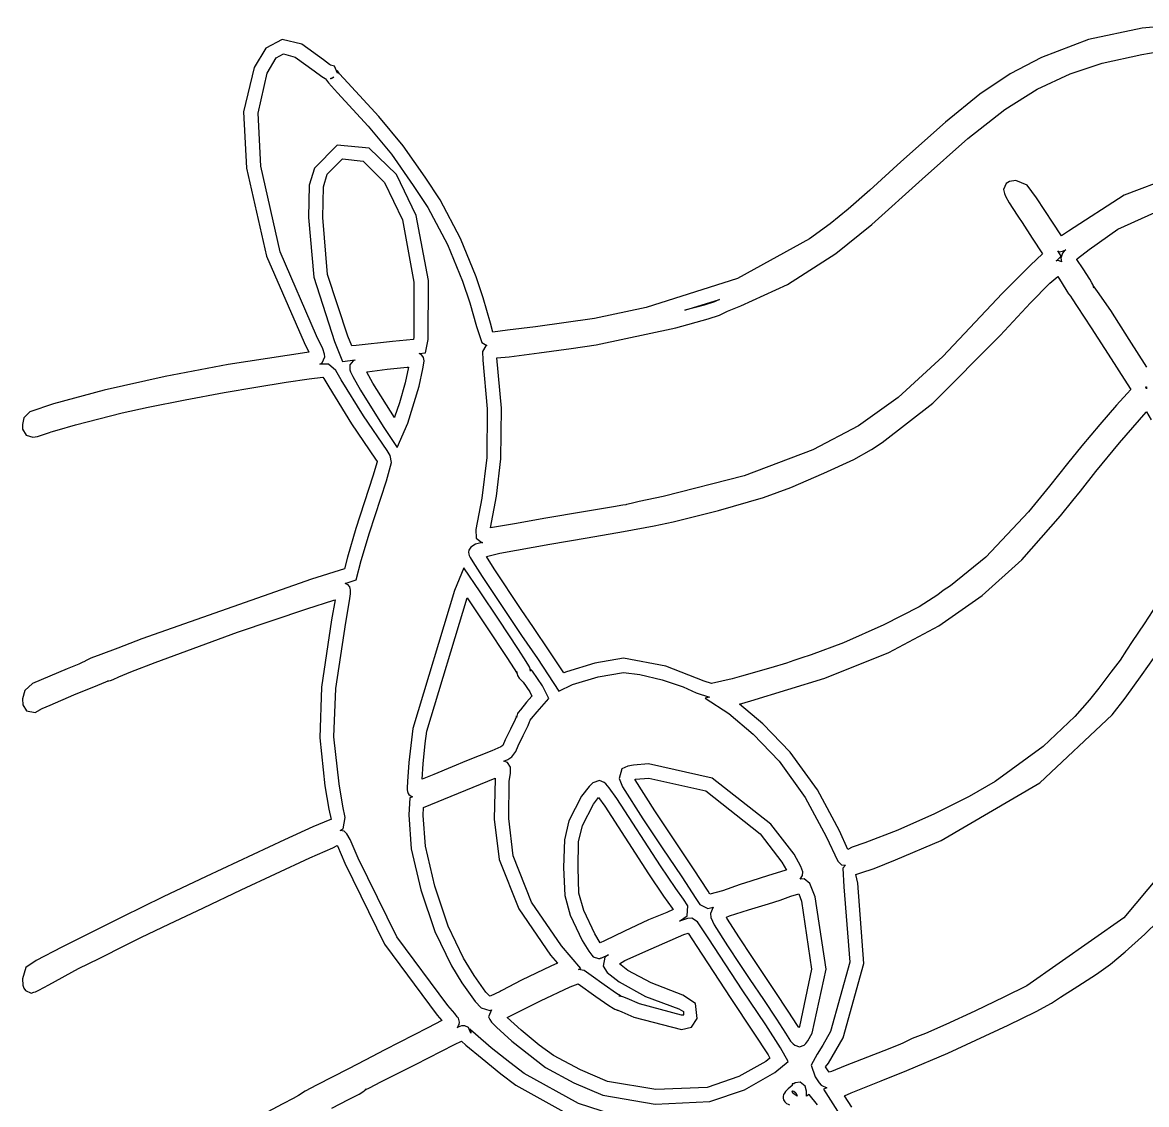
# Model space of a CAD drawing. Extents: x 23 to 468, y 457 to 580.
# Drawn here: x 424 to 446.14, y 510.26 to 531.57 of the extents above; entities that cross this region are included whole.
import ezdxf

# ---------------------------------------------------------------- set-up
doc = ezdxf.new("R2010")
doc.units = 0
doc.layers.get('0').update_dxf_attribs({"linetype": 'CONTINUOUS'})

msp = doc.modelspace()

# ---------------------------------------------------------------- linework, layer by layer
at = {"color": 0}
for p, q in [((446.052, 531.456), (444.997, 531.23)), ((447.29, 531.566), (446.052, 531.456)), ((429.115, 531.234), (428.787, 531.061)), ((429.5, 531.142), (429.115, 531.234)), ((429.923, 530.828), (429.5, 531.142)), ((444.997, 531.23), (444.066, 530.874)), ((428.787, 531.061), (428.558, 530.68)), ((428.995, 530.867), (429.14, 530.952)), ((429.14, 530.952), (429.369, 530.885)), ((445.262, 530.768), (446.045, 530.938)), ((446.045, 530.938), (446.349, 530.987)), ((428.819, 530.571), (428.995, 530.867)), ((429.369, 530.885), (429.74, 530.617)), ((430.043, 530.74), (429.923, 530.828)), ((430.061, 530.729), (430.043, 530.74)), ((430.142, 530.708), (430.061, 530.729)), ((430.205, 530.571), (430.142, 530.708)), ((444.066, 530.874), (443.452, 530.553)), ((444.634, 530.553), (445.262, 530.768)), ((428.558, 530.68), (428.353, 529.809)), ((428.636, 529.784), (428.819, 530.571)), ((429.74, 530.617), (429.891, 530.5)), ((429.891, 530.5), (429.962, 530.465)), ((429.962, 530.465), (429.966, 530.454)), ((430.061, 530.465), (430.131, 530.49)), ((430.078, 530.458), (430.061, 530.465)), ((430.131, 530.49), (430.078, 530.458)), ((430.202, 530.613), (430.195, 530.62)), ((430.195, 530.62), (430.205, 530.571)), ((430.244, 530.557), (430.202, 530.613)), ((430.407, 530.377), (430.244, 530.557)), ((443.452, 530.553), (442.856, 530.154)), ((443.981, 530.253), (444.634, 530.553)), ((429.966, 530.454), (430.026, 530.377)), ((430.026, 530.377), (430.205, 530.179)), ((431.017, 529.713), (430.407, 530.377)), ((443.343, 529.851), (443.981, 530.253)), ((430.205, 530.179), (430.809, 529.523)), ((442.856, 530.154), (442.175, 529.601)), ((428.353, 529.809), (428.41, 528.701)), ((442.62, 529.283), (443.343, 529.851)), ((428.689, 528.736), (428.636, 529.784)), ((431.493, 529.135), (431.017, 529.713)), ((442.175, 529.601), (441.3, 528.821)), ((430.809, 529.523), (431.264, 528.973)), ((430.198, 529.149), (429.747, 528.701)), ((430.826, 529.089), (430.198, 529.149)), ((431.931, 528.521), (431.493, 529.135)), ((441.72, 528.482), (442.62, 529.283)), ((431.363, 528.574), (430.826, 529.089)), ((431.264, 528.973), (431.694, 528.359)), ((428.41, 528.701), (428.805, 526.965)), ((429.073, 527.054), (428.689, 528.736)), ((429.747, 528.701), (429.645, 528.362)), ((430.001, 528.578), (430.297, 528.884)), ((430.297, 528.884), (430.706, 528.835)), ((430.706, 528.835), (431.13, 528.415)), ((441.3, 528.821), (440.69, 528.264)), ((429.927, 528.331), (430.001, 528.578)), ((431.751, 527.766), (431.363, 528.574)), ((432.223, 528.077), (431.931, 528.521)), ((440.725, 527.59), (441.72, 528.482)), ((446.948, 528.645), (445.696, 528.165)), ((429.645, 528.362), (429.63, 527.724)), ((429.913, 527.724), (429.927, 528.331)), ((431.13, 528.415), (431.482, 527.681)), ((431.694, 528.359), (431.983, 527.925)), ((440.69, 528.264), (440.263, 527.89)), ((443.371, 528.394), (443.318, 528.278)), ((443.318, 528.278), (443.336, 528.2)), ((443.438, 528.436), (443.371, 528.394)), ((443.562, 528.458), (443.438, 528.436)), ((443.787, 528.366), (443.562, 528.458)), ((443.971, 528.115), (443.787, 528.366)), ((432.625, 527.315), (432.223, 528.077)), ((443.336, 528.2), (443.361, 528.144)), ((443.361, 528.144), (443.428, 528.013)), ((444.295, 527.614), (443.971, 528.115)), ((445.696, 528.165), (444.602, 527.459)), ((445.572, 527.498), (446.85, 528.077)), ((431.983, 527.925), (432.368, 527.195)), ((440.263, 527.89), (439.907, 527.604)), ((443.428, 528.013), (443.59, 527.77)), ((429.63, 527.724), (429.733, 526.549)), ((430.008, 526.605), (429.913, 527.724)), ((431.482, 527.681), (431.705, 526.454)), ((431.994, 526.489), (431.751, 527.766)), ((439.907, 527.604), (439.501, 527.308)), ((440.016, 527.015), (440.725, 527.59)), ((443.59, 527.77), (443.618, 527.731)), ((443.618, 527.731), (443.689, 527.629)), ((443.689, 527.629), (443.886, 527.322)), ((444.447, 527.385), (444.295, 527.614)), ((444.461, 527.364), (444.447, 527.385)), ((444.602, 527.459), (444.461, 527.364)), ((445.004, 527.099), (445.572, 527.498)), ((432.368, 527.195), (432.664, 526.475)), ((432.932, 526.56), (432.625, 527.315)), ((439.501, 527.308), (438.083, 526.524)), ((443.886, 527.322), (444.087, 527.011)), ((428.805, 526.965), (429.542, 525.268)), ((429.789, 525.399), (429.073, 527.054)), ((439.067, 526.411), (440.016, 527.015)), ((444.087, 527.011), (443.851, 526.789)), ((444.355, 526.87), (444.454, 526.965)), ((444.454, 526.965), (444.387, 527.068)), ((444.387, 527.068), (444.419, 527.054)), ((444.419, 527.054), (444.482, 527.061)), ((444.482, 527.022), (444.451, 526.927)), ((444.451, 526.927), (444.465, 526.856)), ((444.482, 527.061), (444.549, 527.089)), ((444.514, 527.061), (444.482, 527.022)), ((444.549, 527.089), (444.514, 527.061)), ((444.779, 526.919), (445.004, 527.099)), ((443.851, 526.789), (443.29, 526.232)), ((444.384, 526.884), (444.355, 526.87)), ((444.465, 526.856), (444.384, 526.884)), ((444.761, 526.905), (444.779, 526.919)), ((444.765, 526.898), (444.761, 526.905)), ((444.888, 526.715), (444.765, 526.898)), ((445.019, 526.514), (444.888, 526.715)), ((429.733, 526.549), (430.145, 525.283)), ((430.407, 525.388), (430.008, 526.605)), ((431.987, 525.325), (431.994, 526.489)), ((433.074, 526.143), (432.932, 526.56)), ((438.083, 526.524), (436.28, 525.953)), ((444.235, 526.433), (444.391, 526.563)), ((444.391, 526.563), (444.475, 526.426)), ((445.061, 526.443), (445.019, 526.514)), ((431.705, 526.454), (431.708, 525.371)), ((432.664, 526.475), (432.809, 526.045)), ((438.143, 525.985), (439.067, 526.411)), ((443.854, 526.048), (444.235, 526.433)), ((444.475, 526.426), (444.564, 526.277)), ((444.564, 526.277), (444.599, 526.225)), ((445.079, 526.411), (445.061, 526.443)), ((445.096, 526.341), (445.079, 526.411)), ((445.103, 526.362), (445.086, 526.387)), ((445.086, 526.387), (445.096, 526.341)), ((445.17, 526.27), (445.103, 526.362)), ((445.431, 525.893), (445.17, 526.27)), ((432.809, 526.045), (432.939, 525.582)), ((433.215, 525.646), (433.074, 526.143)), ((437.042, 525.9), (437.723, 526.115)), ((437.624, 526.069), (437.423, 526.002)), ((437.695, 526.101), (437.624, 526.069)), ((437.723, 526.115), (437.695, 526.101)), ((443.29, 526.232), (442.122, 524.993)), ((443.251, 525.403), (443.854, 526.048)), ((444.599, 526.225), (444.645, 526.172)), ((444.645, 526.172), (444.641, 526.175)), ((444.641, 526.175), (444.673, 526.126)), ((444.673, 526.126), (444.772, 525.974)), ((436.28, 525.953), (435.264, 525.738)), ((437.423, 526.002), (437.042, 525.9)), ((437.723, 525.805), (437.868, 525.875)), ((437.868, 525.875), (437.882, 525.882)), ((437.882, 525.882), (437.949, 525.911)), ((437.949, 525.911), (438.143, 525.985)), ((444.772, 525.974), (445.043, 525.558)), ((445.795, 525.325), (445.431, 525.893)), ((433.264, 525.47), (433.215, 525.646)), ((435.264, 525.738), (434.1, 525.575)), ((436.866, 525.558), (437.504, 525.734)), ((437.504, 525.734), (437.723, 525.805)), ((429.913, 525.141), (429.789, 525.399)), ((430.484, 525.198), (430.407, 525.388)), ((431.708, 525.371), (431.698, 525.325)), ((432.939, 525.582), (432.939, 525.579)), ((432.939, 525.579), (433.042, 525.268)), ((433.55, 525.512), (433.264, 525.47)), ((434.1, 525.575), (433.55, 525.512)), ((435.296, 525.219), (436.866, 525.558)), ((441.925, 524.069), (443.251, 525.403)), ((445.043, 525.558), (445.442, 524.944)), ((429.542, 525.268), (429.634, 525.074)), ((430.145, 525.283), (430.301, 524.891)), ((430.572, 525.209), (430.484, 525.198)), ((431.288, 525.286), (430.572, 525.209)), ((431.698, 525.325), (431.288, 525.286)), ((431.938, 525.064), (431.987, 525.325)), ((433.042, 525.268), (433.141, 525.209)), ((433.123, 525.198), (433.056, 525.092)), ((433.141, 525.209), (433.123, 525.198)), ((434.806, 525.145), (435.296, 525.219)), ((446.14, 524.782), (445.795, 525.325)), ((429.211, 525.007), (428.05, 524.831)), ((429.599, 525.067), (429.211, 525.007)), ((429.634, 525.074), (429.599, 525.067)), ((429.899, 524.863), (429.951, 524.983)), ((429.944, 525.039), (429.913, 525.141)), ((429.951, 524.983), (429.944, 525.039)), ((431.807, 525.05), (431.938, 525.064)), ((431.856, 525.025), (431.807, 525.05)), ((431.885, 524.99), (431.856, 525.025)), ((431.895, 524.969), (431.885, 524.99)), ((431.902, 524.937), (431.895, 524.969)), ((431.906, 524.905), (431.902, 524.937)), ((433.056, 525.092), (433.063, 524.916)), ((433.342, 524.965), (433.585, 524.986)), ((433.342, 524.962), (433.342, 524.965)), ((433.433, 523.974), (433.342, 524.962)), ((433.585, 524.986), (434.171, 525.06)), ((434.171, 525.06), (434.806, 525.145)), ((442.122, 524.993), (441.247, 524.182)), ((445.442, 524.944), (445.699, 524.545)), ((428.05, 524.831), (426.805, 524.595)), ((429.853, 524.838), (429.899, 524.863)), ((430.026, 524.842), (429.853, 524.838)), ((430.17, 524.715), (430.026, 524.842)), ((430.276, 524.531), (430.17, 524.715)), ((430.301, 524.891), (430.551, 524.923)), ((430.509, 524.905), (430.445, 524.827)), ((430.445, 524.827), (430.445, 524.725)), ((430.445, 524.725), (430.459, 524.686)), ((430.544, 524.919), (430.509, 524.905)), ((430.551, 524.923), (430.544, 524.919)), ((430.788, 524.686), (431.179, 524.739)), ((431.179, 524.739), (431.574, 524.782)), ((431.599, 524.782), (431.532, 524.471)), ((431.574, 524.782), (431.602, 524.782)), ((431.602, 524.782), (431.599, 524.782)), ((431.807, 524.404), (431.881, 524.746)), ((431.881, 524.746), (431.902, 524.859)), ((431.902, 524.859), (431.906, 524.905)), ((433.063, 524.916), (433.151, 523.963)), ((426.805, 524.595), (425.609, 524.33)), ((429.193, 524.482), (429.645, 524.552)), ((429.645, 524.552), (429.913, 524.584)), ((429.913, 524.584), (429.934, 524.556)), ((429.934, 524.556), (430.029, 524.394)), ((430.717, 523.822), (430.276, 524.531)), ((430.459, 524.686), (430.502, 524.595)), ((430.502, 524.595), (430.653, 524.327)), ((430.777, 524.683), (430.788, 524.686)), ((430.897, 524.468), (430.777, 524.683)), ((445.699, 524.545), (445.83, 524.341)), ((425.609, 524.33), (424.607, 524.058)), ((427.203, 524.14), (427.969, 524.281)), ((427.969, 524.281), (428.593, 524.387)), ((428.593, 524.387), (429.193, 524.482)), ((430.029, 524.394), (430.477, 523.667)), ((430.653, 524.327), (431.102, 523.614)), ((431.324, 523.79), (430.897, 524.468)), ((431.532, 524.471), (431.423, 524.08)), ((431.585, 523.681), (431.807, 524.404)), ((445.83, 524.341), (445.756, 524.263)), ((446.119, 524.394), (446.133, 524.394)), ((446.123, 524.387), (446.119, 524.394)), ((446.133, 524.351), (446.123, 524.387)), ((446.133, 524.394), (446.133, 524.351)), ((424.607, 524.058), (424.141, 523.9)), ((426.473, 523.995), (427.203, 524.14)), ((431.423, 524.08), (431.324, 523.794)), ((441.247, 524.182), (440.461, 523.625)), ((440.93, 523.3), (441.925, 524.069)), ((445.756, 524.263), (445.544, 524.034)), ((424.141, 523.9), (424.021, 523.783)), ((425.041, 523.642), (425.958, 523.882)), ((425.958, 523.882), (426.473, 523.995)), ((431.179, 523.138), (430.717, 523.822)), ((433.151, 523.963), (433.141, 523)), ((433.419, 522.975), (433.433, 523.974)), ((445.544, 524.034), (445.22, 523.653)), ((445.604, 523.289), (446.13, 523.896)), ((446.13, 523.896), (446.133, 523.9)), ((446.133, 523.9), (446.229, 523.744)), ((424.021, 523.783), (423.997, 523.649)), ((423.997, 523.649), (424, 523.561)), ((424.681, 523.543), (425.041, 523.642)), ((430.477, 523.667), (430.953, 522.972)), ((431.102, 523.614), (431.377, 523.201)), ((431.324, 523.794), (431.324, 523.79)), ((431.377, 523.201), (431.585, 523.681)), ((440.461, 523.625), (439.565, 523.152)), ((445.22, 523.653), (444.863, 523.233)), ((424, 523.561), (424.071, 523.441)), ((424.071, 523.441), (424.201, 523.402)), ((424.201, 523.402), (424.293, 523.416)), ((424.293, 523.416), (424.526, 523.494)), ((424.526, 523.494), (424.565, 523.508)), ((424.565, 523.508), (424.681, 523.543)), ((440.369, 522.961), (440.722, 523.162)), ((440.722, 523.162), (440.93, 523.3)), ((444.863, 523.233), (444.581, 522.887)), ((445.139, 522.725), (445.604, 523.289)), ((430.953, 522.972), (430.985, 522.926)), ((431.239, 523.042), (431.179, 523.138)), ((431.264, 522.901), (431.239, 523.042)), ((433.141, 523), (433.042, 522.199)), ((433.331, 522.238), (433.419, 522.975)), ((439.565, 523.152), (438.21, 522.644)), ((439.783, 522.693), (440.369, 522.961)), ((430.985, 522.919), (430.9, 522.633)), ((430.985, 522.926), (430.985, 522.919)), ((431.169, 522.545), (431.264, 522.901)), ((444.581, 522.887), (444.225, 522.439)), ((444.839, 522.34), (445.139, 522.725)), ((430.9, 522.633), (430.562, 521.603)), ((430.833, 521.518), (431.169, 522.545)), ((438.21, 522.644), (436.615, 522.231)), ((439.131, 522.414), (439.783, 522.693)), ((438.591, 522.217), (439.131, 522.414)), ((444.225, 522.439), (443.809, 521.931)), ((444.687, 522.157), (444.839, 522.34)), ((433.042, 522.199), (432.929, 521.585)), ((433.218, 521.617), (433.331, 522.238)), ((435.825, 522.062), (435.635, 522.03)), ((435.882, 522.072), (435.825, 522.062)), ((435.896, 522.076), (435.882, 522.072)), ((435.984, 522.097), (435.896, 522.076)), ((436.143, 522.136), (435.984, 522.097)), ((436.615, 522.231), (436.143, 522.136)), ((437.709, 521.959), (438.591, 522.217)), ((444.444, 521.854), (444.687, 522.157)), ((435.046, 521.931), (434.308, 521.808)), ((435.635, 522.03), (435.046, 521.931)), ((436.816, 521.734), (437.709, 521.959)), ((443.809, 521.931), (442.972, 521.039)), ((443.682, 520.989), (444.444, 521.854)), ((433.691, 521.695), (433.218, 521.617)), ((434.308, 521.808), (433.691, 521.695)), ((435.832, 521.543), (436.436, 521.656)), ((436.436, 521.656), (436.816, 521.734)), ((430.562, 521.603), (430.396, 521.039)), ((430.671, 520.972), (430.833, 521.518)), ((432.929, 521.585), (432.936, 521.416)), ((432.936, 521.416), (433.042, 521.331)), ((434.386, 521.296), (435.116, 521.42)), ((435.116, 521.42), (435.832, 521.543)), ((432.788, 521.18), (432.784, 521.137)), ((432.83, 521.24), (432.788, 521.18)), ((432.922, 521.293), (432.83, 521.24)), ((433.024, 521.321), (432.922, 521.293)), ((433.063, 521.328), (433.024, 521.321)), ((433.042, 521.331), (433.063, 521.328)), ((433.398, 521.116), (434.386, 521.296)), ((430.396, 521.039), (430.339, 520.813)), ((430.572, 520.594), (430.671, 520.972)), ((432.784, 521.137), (432.788, 521.102)), ((432.788, 521.102), (432.795, 521.074)), ((432.795, 521.074), (432.816, 521.035)), ((432.816, 521.035), (432.865, 520.947)), ((432.865, 520.947), (433.049, 520.661)), ((433.134, 521.056), (433.398, 521.116)), ((433.285, 520.813), (433.134, 521.056)), ((442.972, 521.039), (442.277, 520.478)), ((442.902, 520.284), (443.682, 520.989)), ((430.339, 520.813), (429.687, 520.605)), ((432.693, 520.831), (432.506, 520.382)), ((433.014, 520.358), (432.689, 520.831)), ((432.689, 520.831), (432.693, 520.831)), ((433.821, 520.012), (433.285, 520.813)), ((429.687, 520.605), (426.35, 519.43)), ((430.354, 520.524), (430.572, 520.594)), ((430.361, 520.52), (430.354, 520.524)), ((430.382, 520.509), (430.361, 520.52)), ((430.414, 520.492), (430.382, 520.509)), ((433.049, 520.661), (433.589, 519.85)), ((430.431, 520.471), (430.414, 520.492)), ((430.442, 520.453), (430.431, 520.471)), ((430.438, 520.181), (430.456, 520.319)), ((430.452, 520.425), (430.442, 520.453)), ((430.456, 520.397), (430.452, 520.425)), ((430.459, 520.368), (430.456, 520.397)), ((430.456, 520.319), (430.459, 520.368)), ((432.506, 520.382), (431.687, 517.67)), ((433.37, 519.818), (433.014, 520.358)), ((442.023, 520.298), (441.66, 520.061)), ((442.129, 520.382), (442.023, 520.298)), ((442.048, 519.691), (442.902, 520.284)), ((442.277, 520.478), (442.129, 520.382)), ((429.599, 520.026), (430.131, 520.196)), ((430.156, 520.203), (430.086, 519.804)), ((430.131, 520.196), (430.156, 520.203)), ((430.364, 519.755), (430.438, 520.181)), ((431.962, 517.613), (432.756, 520.238)), ((432.756, 520.238), (432.781, 520.199)), ((432.781, 520.199), (433.137, 519.666)), ((441.66, 520.061), (440.962, 519.705)), ((446.349, 520.121), (446.091, 519.726)), ((428.233, 519.564), (429.599, 520.026)), ((433.589, 519.85), (433.828, 519.501)), ((434.061, 519.656), (433.821, 520.012)), ((430.086, 519.804), (429.888, 518.481)), ((430.17, 518.453), (430.364, 519.755)), ((433.137, 519.666), (433.536, 519.067)), ((433.765, 519.225), (433.37, 519.818)), ((434.372, 519.197), (434.061, 519.656)), ((440.962, 519.705), (440.171, 519.352)), ((441.064, 519.165), (442.048, 519.691)), ((446.091, 519.726), (445.855, 519.377)), ((426.35, 519.43), (425.877, 519.25)), ((426.611, 518.968), (428.233, 519.564)), ((433.828, 519.501), (434.139, 519.042)), ((425.877, 519.25), (425.538, 519.123)), ((433.92, 518.986), (433.765, 519.225)), ((434.661, 518.763), (434.372, 519.197)), ((440.171, 519.352), (439.529, 519.116)), ((445.742, 519.208), (445.615, 519.014)), ((445.855, 519.377), (445.742, 519.208)), ((446.049, 518.728), (446.384, 519.204)), ((425.185, 518.971), (425.108, 518.936)), ((425.203, 518.978), (425.185, 518.971)), ((425.267, 519.014), (425.203, 518.982)), ((425.203, 518.982), (425.203, 518.978)), ((425.341, 519.049), (425.267, 519.014)), ((425.538, 519.123), (425.341, 519.049)), ((426.134, 518.784), (426.611, 518.968)), ((433.536, 519.067), (433.684, 518.841)), ((433.97, 518.901), (433.92, 518.986)), ((434.139, 519.042), (434.562, 518.403)), ((435.271, 518.954), (434.71, 518.784)), ((435.832, 519.053), (435.271, 518.954)), ((436.672, 518.897), (435.832, 519.053)), ((439.043, 518.954), (438.739, 518.862)), ((439.191, 519.003), (439.043, 518.954)), ((439.328, 519.053), (439.191, 519.003)), ((439.529, 519.116), (439.328, 519.053)), ((439.801, 518.657), (441.064, 519.165)), ((445.615, 519.014), (445.431, 518.777)), ((424.879, 518.844), (424.194, 518.552)), ((425.108, 518.936), (424.879, 518.844)), ((425.898, 518.686), (426.134, 518.784)), ((433.684, 518.841), (433.726, 518.767)), ((433.733, 518.753), (433.726, 518.795)), ((433.726, 518.795), (433.747, 518.71)), ((433.726, 518.767), (433.733, 518.753)), ((433.987, 518.866), (433.97, 518.901)), ((434.005, 518.795), (433.987, 518.866)), ((434.001, 518.834), (433.994, 518.841)), ((433.994, 518.841), (434.005, 518.795)), ((434.04, 518.795), (434.001, 518.834)), ((434.241, 518.509), (434.04, 518.795)), ((434.71, 518.784), (434.661, 518.763)), ((435.338, 518.682), (435.832, 518.77)), ((435.832, 518.77), (436.157, 518.732)), ((436.157, 518.732), (436.594, 518.626)), ((437.427, 518.597), (436.672, 518.897)), ((438.739, 518.862), (438.157, 518.696)), ((445.431, 518.777), (445.195, 518.46)), ((424.194, 518.552), (424.042, 518.418)), ((425.009, 518.329), (425.482, 518.523)), ((425.482, 518.523), (425.641, 518.587)), ((425.641, 518.587), (425.686, 518.605)), ((425.669, 518.601), (425.732, 518.615)), ((425.693, 518.608), (425.669, 518.601)), ((425.686, 518.605), (425.693, 518.608)), ((425.732, 518.615), (425.782, 518.633)), ((425.782, 518.633), (425.898, 518.686)), ((433.747, 518.71), (433.779, 518.661)), ((433.779, 518.661), (433.86, 518.576)), ((433.86, 518.576), (433.987, 518.386)), ((434.361, 518.255), (434.241, 518.509)), ((434.562, 518.403), (434.83, 518.53)), ((434.83, 518.53), (435.338, 518.682)), ((436.594, 518.626), (437.011, 518.485)), ((437.571, 518.552), (437.427, 518.597)), ((437.974, 518.643), (437.571, 518.552)), ((438.157, 518.696), (437.974, 518.643)), ((438.157, 518.696), (438.157, 518.696)), ((438.341, 518.209), (439.801, 518.657)), ((445.714, 518.266), (446.049, 518.728)), ((424.042, 518.418), (423.997, 518.248)), ((424.543, 518.128), (425.009, 518.329)), ((429.888, 518.481), (429.853, 517.486)), ((430.131, 517.504), (430.17, 518.453)), ((434.03, 518.301), (433.924, 518.185)), ((433.987, 518.386), (434.03, 518.301)), ((437.011, 518.485), (437.265, 518.368)), ((437.265, 518.368), (437.526, 518.287)), ((437.526, 518.287), (437.441, 518.262)), ((445.195, 518.46), (445.012, 518.231)), ((423.997, 518.248), (424.007, 518.135)), ((424.007, 518.135), (424.074, 518.012)), ((424.385, 518.058), (424.543, 518.128)), ((433.924, 518.185), (433.804, 518.037)), ((434.135, 517.998), (434.361, 518.255)), ((437.441, 518.262), (437.91, 517.959)), ((438.118, 518.149), (438.341, 518.209)), ((438.577, 517.758), (438.118, 518.149)), ((445.012, 518.231), (444.722, 517.906)), ((445.463, 517.934), (445.714, 518.266)), ((424.074, 518.012), (424.247, 517.98)), ((424.247, 517.98), (424.349, 518.044)), ((424.342, 518.037), (424.385, 518.058)), ((424.349, 518.044), (424.342, 518.037)), ((433.698, 517.846), (433.61, 517.652)), ((433.726, 517.902), (433.698, 517.846)), ((433.747, 517.959), (433.726, 517.881)), ((433.726, 517.881), (433.73, 517.917)), ((433.73, 517.917), (433.726, 517.902)), ((433.761, 517.984), (433.747, 517.959)), ((433.804, 518.037), (433.761, 517.984)), ((433.994, 517.828), (434.023, 517.864)), ((434.023, 517.864), (434.135, 517.998)), ((437.91, 517.959), (438.386, 517.553)), ((444.038, 516.594), (445.463, 517.934)), ((444.722, 517.906), (444.101, 517.313)), ((431.687, 517.67), (431.609, 516.996)), ((433.61, 517.652), (433.507, 517.444)), ((433.86, 517.529), (433.955, 517.726)), ((433.955, 517.726), (433.984, 517.797)), ((433.984, 517.797), (433.994, 517.825)), ((433.994, 517.825), (433.994, 517.828)), ((439.12, 517.204), (438.577, 517.758)), ((429.853, 517.486), (429.955, 516.537)), ((430.237, 516.58), (430.131, 517.504)), ((431.931, 517.373), (431.962, 517.613)), ((433.507, 517.444), (433.458, 517.331)), ((433.761, 517.324), (433.86, 517.529)), ((438.386, 517.553), (438.901, 517.021)), ((431.892, 516.971), (431.931, 517.373)), ((433.243, 517.225), (432.745, 517.028)), ((433.416, 517.303), (433.243, 517.225)), ((433.458, 517.331), (433.416, 517.303)), ((433.638, 517.112), (433.712, 517.211)), ((433.712, 517.211), (433.761, 517.324)), ((439.653, 516.46), (439.12, 517.204)), ((444.101, 517.313), (443.156, 516.625)), ((431.609, 516.996), (431.581, 516.625)), ((431.867, 516.668), (431.892, 516.971)), ((432.745, 517.028), (432.463, 516.911)), ((433.479, 517.021), (433.557, 517.059)), ((433.55, 516.999), (433.479, 517.021)), ((433.606, 516.908), (433.55, 516.999)), ((433.557, 517.059), (433.638, 517.112)), ((436.326, 516.971), (436.03, 516.946)), ((436.33, 516.971), (436.326, 516.971)), ((437.579, 516.692), (436.33, 516.971)), ((438.901, 517.021), (439.413, 516.311)), ((432.096, 516.759), (431.867, 516.668)), ((432.463, 516.911), (432.096, 516.759)), ((433.585, 516.632), (433.61, 516.784)), ((433.61, 516.784), (433.606, 516.908)), ((435.804, 516.872), (435.748, 516.685)), ((435.917, 516.925), (435.804, 516.872)), ((436.03, 516.946), (435.917, 516.925)), ((429.955, 516.537), (430.029, 516.082)), ((430.304, 516.135), (430.237, 516.58)), ((431.581, 516.625), (431.574, 516.502)), ((432.587, 516.396), (433.31, 516.692)), ((433.306, 516.675), (433.285, 515.881)), ((433.31, 516.692), (433.306, 516.675)), ((433.578, 515.895), (433.585, 516.632)), ((435.158, 516.523), (435.01, 516.333)), ((435.233, 516.594), (435.158, 516.523)), ((435.36, 516.64), (435.233, 516.594)), ((435.455, 516.604), (435.36, 516.64)), ((435.49, 516.576), (435.455, 516.604)), ((435.554, 516.502), (435.49, 516.576)), ((435.748, 516.685), (435.815, 516.52)), ((435.815, 516.52), (436.217, 515.888)), ((436.058, 516.664), (436.069, 516.668)), ((436.065, 516.654), (436.058, 516.664)), ((436.453, 516.047), (436.065, 516.654)), ((436.069, 516.668), (436.337, 516.692)), ((436.337, 516.692), (437.455, 516.438)), ((438.736, 515.786), (437.579, 516.692)), ((442.094, 515.465), (444.038, 516.594)), ((443.156, 516.625), (442.641, 516.329)), ((431.574, 516.502), (431.574, 516.46)), ((431.574, 516.46), (431.581, 516.428)), ((431.581, 516.428), (431.595, 516.386)), ((431.595, 516.386), (431.606, 516.368)), ((431.606, 516.368), (431.631, 516.347)), ((431.624, 516.301), (431.606, 515.969)), ((431.677, 516.322), (431.624, 516.301)), ((431.631, 516.347), (431.669, 516.326)), ((431.669, 516.326), (431.677, 516.322)), ((431.895, 516.11), (432.587, 516.396)), ((435.01, 516.333), (434.76, 515.846)), ((435.247, 516.177), (435.345, 516.308)), ((435.345, 516.308), (435.465, 516.139)), ((435.702, 516.287), (435.554, 516.502)), ((437.455, 516.438), (438.524, 515.595)), ((439.413, 516.311), (439.829, 515.539)), ((440.087, 515.652), (439.653, 516.46)), ((442.641, 516.329), (441.96, 515.99)), ((430.029, 516.082), (430.075, 515.878)), ((430.354, 515.913), (430.304, 516.135)), ((431.888, 515.952), (431.895, 516.11)), ((435.028, 515.758), (435.247, 516.177)), ((435.465, 516.139), (436.33, 514.809)), ((436.566, 514.964), (435.702, 516.287)), ((430.054, 515.87), (429.715, 515.729)), ((430.075, 515.878), (430.054, 515.87)), ((430.311, 515.694), (430.354, 515.913)), ((431.606, 515.969), (431.655, 515.299)), ((431.938, 515.352), (431.888, 515.952)), ((433.285, 515.881), (433.388, 515.087)), ((433.659, 515.158), (433.578, 515.895)), ((436.217, 515.888), (436.598, 515.32)), ((436.834, 515.475), (436.453, 516.047)), ((441.96, 515.99), (441.237, 515.666)), ((429.715, 515.729), (429.158, 515.475)), ((430.251, 515.662), (430.311, 515.694)), ((430.332, 515.645), (430.251, 515.662)), ((430.385, 515.595), (430.332, 515.645)), ((434.76, 515.846), (434.672, 515.472)), ((434.95, 515.433), (435.028, 515.758)), ((439.194, 515.193), (438.736, 515.786)), ((440.253, 515.288), (440.087, 515.652)), ((441.237, 515.666), (440.588, 515.419)), ((429.158, 515.475), (427.613, 514.752)), ((430.452, 515.482), (430.385, 515.595)), ((430.608, 515.112), (430.452, 515.482)), ((434.672, 515.472), (434.654, 514.929)), ((434.94, 514.932), (434.95, 515.433)), ((437.215, 514.904), (436.834, 515.475)), ((438.524, 515.595), (438.954, 515.038)), ((439.829, 515.539), (440.059, 515.052)), ((440.588, 515.419), (440.341, 515.331)), ((441.194, 515.08), (442.094, 515.465)), ((447.044, 515.56), (445.692, 513.941)), ((429.659, 515.119), (430.107, 515.32)), ((430.107, 515.32), (430.198, 515.362)), ((430.198, 515.362), (430.202, 515.359)), ((430.202, 515.359), (430.343, 515.013)), ((431.655, 515.299), (431.846, 514.488)), ((432.118, 514.565), (431.938, 515.352)), ((436.598, 515.32), (436.982, 514.745)), ((439.328, 514.95), (439.194, 515.193)), ((440.341, 515.331), (440.253, 515.288)), ((428.304, 514.488), (429.659, 515.119)), ((430.343, 515.013), (431.13, 513.419)), ((431.373, 513.563), (430.608, 515.112)), ((433.388, 515.087), (433.772, 514.117)), ((434.023, 514.251), (433.659, 515.158)), ((438.954, 515.038), (439.046, 514.879)), ((440.059, 515.052), (440.126, 514.985)), ((440.126, 514.985), (440.207, 514.974)), ((440.207, 514.974), (440.154, 514.918)), ((440.771, 514.914), (441.194, 515.08)), ((427.613, 514.752), (426.769, 514.35)), ((434.654, 514.929), (434.682, 514.382)), ((434.957, 514.424), (434.94, 514.932)), ((436.33, 514.809), (436.626, 514.364)), ((436.866, 514.516), (436.566, 514.964)), ((436.982, 514.745), (437.257, 514.322)), ((437.501, 514.463), (437.215, 514.904)), ((438.69, 514.77), (438.341, 514.664)), ((439.014, 514.869), (438.69, 514.77)), ((439.046, 514.879), (439.014, 514.869)), ((439.314, 514.703), (439.36, 514.77)), ((439.364, 514.844), (439.328, 514.95)), ((439.36, 514.77), (439.364, 514.844)), ((440.154, 514.918), (440.175, 514.551)), ((440.411, 514.795), (440.507, 514.823)), ((440.45, 514.622), (440.411, 514.795)), ((440.507, 514.823), (440.771, 514.914)), ((432.382, 513.775), (432.118, 514.565)), ((438.132, 514.593), (437.787, 514.473)), ((438.341, 514.664), (438.132, 514.593)), ((439.395, 514.706), (439.314, 514.703)), ((439.505, 514.615), (439.395, 514.706)), ((439.611, 514.354), (439.505, 514.615)), ((440.175, 514.551), (440.291, 513.066)), ((440.57, 513.041), (440.45, 514.622)), ((426.769, 514.35), (425.969, 513.958)), ((427.56, 514.138), (428.304, 514.488)), ((431.846, 514.488), (432.121, 513.673)), ((434.682, 514.382), (434.784, 513.99)), ((435.053, 514.085), (434.957, 514.424)), ((436.626, 514.364), (436.795, 514.128)), ((437.018, 514.304), (436.866, 514.516)), ((437.102, 514.174), (437.018, 514.304)), ((437.257, 514.322), (437.339, 514.202)), ((437.536, 514.406), (437.501, 514.463)), ((437.787, 514.473), (437.536, 514.406)), ((438.919, 514.29), (439.134, 514.364)), ((439.134, 514.364), (439.286, 514.414)), ((439.286, 514.414), (439.342, 514.265)), ((439.829, 512.928), (439.611, 514.354)), ((426.879, 513.814), (427.56, 514.138)), ((433.772, 514.117), (434.396, 513.203)), ((434.612, 513.387), (434.023, 514.251)), ((435.271, 513.627), (435.053, 514.085)), ((436.813, 514.103), (436.686, 514.047)), ((436.795, 514.128), (436.813, 514.103)), ((437.092, 513.98), (437.102, 514.174)), ((437.339, 514.202), (437.494, 514.124)), ((437.494, 514.124), (437.603, 514.149)), ((437.603, 514.149), (437.547, 514.022)), ((437.924, 513.976), (438.298, 514.096)), ((438.298, 514.096), (438.693, 514.216)), ((438.693, 514.216), (438.919, 514.29)), ((439.342, 514.265), (439.54, 512.932)), ((446.105, 513.62), (446.648, 514.149)), ((425.969, 513.958), (425.281, 513.62)), ((434.784, 513.99), (435.024, 513.493)), ((436.33, 513.898), (435.857, 513.676)), ((436.686, 514.047), (436.33, 513.898)), ((436.936, 513.877), (437.092, 513.98)), ((437.095, 513.927), (436.936, 513.877)), ((437.18, 513.93), (437.095, 513.927)), ((437.293, 513.86), (437.18, 513.93)), ((437.515, 513.525), (437.293, 513.86)), ((437.547, 514.022), (437.557, 513.944)), ((437.557, 513.944), (437.621, 513.803)), ((437.861, 513.955), (437.924, 513.976)), ((437.871, 513.934), (437.861, 513.955)), ((438.118, 513.549), (437.871, 513.934)), ((445.692, 513.941), (443.777, 512.604)), ((426.343, 513.556), (426.879, 513.814)), ((432.121, 513.673), (432.446, 512.995)), ((432.685, 513.147), (432.382, 513.775)), ((435.857, 513.676), (435.458, 513.486)), ((437.025, 513.613), (437.106, 513.637)), ((437.106, 513.637), (437.282, 513.373)), ((437.621, 513.803), (437.885, 513.387)), ((425.281, 513.62), (424.773, 513.359)), ((426.036, 513.405), (426.343, 513.556)), ((431.13, 513.419), (432.167, 512.025)), ((432.375, 512.216), (431.373, 513.563)), ((435.024, 513.493), (435.151, 513.281)), ((435.377, 513.45), (435.271, 513.627)), ((435.458, 513.486), (435.377, 513.45)), ((436.379, 513.33), (437.025, 513.613)), ((438.175, 512.523), (437.515, 513.525)), ((438.365, 513.179), (438.118, 513.549)), ((445.714, 513.267), (446.105, 513.62)), ((424.773, 513.359), (424.268, 513.098)), ((425.506, 513.14), (426.036, 513.405)), ((434.396, 513.203), (434.534, 513.045)), ((434.993, 512.942), (434.612, 513.387)), ((435.151, 513.281), (435.208, 513.207)), ((435.208, 513.207), (435.24, 513.172)), ((435.448, 513.172), (435.539, 513.214)), ((435.539, 513.214), (435.469, 513.165)), ((435.864, 513.098), (436.379, 513.33)), ((437.282, 513.373), (437.938, 512.371)), ((437.885, 513.387), (438.129, 513.024)), ((445.428, 513.027), (445.714, 513.267)), ((424.268, 513.098), (424.064, 512.964)), ((425.101, 512.939), (425.506, 513.14)), ((432.446, 512.995), (432.65, 512.657)), ((432.894, 512.801), (432.685, 513.147)), ((434.404, 512.985), (433.828, 512.713)), ((434.534, 513.045), (434.404, 512.985)), ((435.24, 513.172), (435.342, 513.14)), ((435.342, 513.14), (435.363, 513.14)), ((435.363, 513.14), (435.374, 513.14)), ((435.374, 513.14), (435.384, 513.143)), ((435.384, 513.143), (435.395, 513.151)), ((435.395, 513.151), (435.409, 513.154)), ((435.409, 513.154), (435.448, 513.172)), ((435.469, 513.165), (435.434, 512.988)), ((435.434, 512.988), (435.511, 512.865)), ((435.755, 513.034), (435.864, 513.098)), ((435.92, 512.9), (435.755, 513.034)), ((438.129, 513.024), (438.326, 512.727)), ((438.559, 512.886), (438.365, 513.179)), ((440.291, 513.066), (439.91, 511.701)), ((440.164, 511.577), (440.57, 513.041)), ((445.153, 512.83), (445.428, 513.027)), ((424.064, 512.964), (423.997, 512.741)), ((424.515, 512.621), (425.101, 512.939)), ((433.126, 512.473), (432.894, 512.801)), ((434.95, 512.921), (434.993, 512.942)), ((435.06, 512.9), (434.95, 512.921)), ((435.197, 512.805), (435.06, 512.9)), ((435.455, 512.621), (435.197, 512.805)), ((435.511, 512.865), (435.748, 512.678)), ((436.379, 512.657), (435.92, 512.9)), ((438.824, 512.491), (438.559, 512.886)), ((439.54, 512.932), (439.304, 511.799)), ((439.554, 511.672), (439.829, 512.928)), ((444.782, 512.593), (445.153, 512.83)), ((423.997, 512.741), (424.007, 512.614)), ((424.007, 512.614), (424.025, 512.554)), ((424.025, 512.554), (424.057, 512.509)), ((424.321, 512.516), (424.515, 512.621)), ((432.65, 512.657), (432.911, 512.29)), ((433.828, 512.713), (433.437, 512.509)), ((434.199, 512.304), (434.784, 512.579)), ((434.784, 512.579), (434.943, 512.639)), ((434.943, 512.639), (435.293, 512.392)), ((435.698, 512.452), (435.455, 512.621)), ((435.748, 512.678), (436.266, 512.389)), ((437.003, 512.417), (436.379, 512.657)), ((438.326, 512.727), (438.591, 512.332)), ((443.777, 512.604), (443.339, 512.382)), ((444.444, 512.378), (444.782, 512.593)), ((424.057, 512.509), (424.166, 512.459)), ((424.166, 512.459), (424.222, 512.473)), ((424.222, 512.473), (424.254, 512.484)), ((424.254, 512.484), (424.321, 512.516)), ((433.197, 512.403), (433.126, 512.473)), ((433.208, 512.396), (433.197, 512.403)), ((433.405, 512.491), (433.208, 512.396)), ((433.426, 512.505), (433.405, 512.491)), ((433.437, 512.509), (433.426, 512.505)), ((435.293, 512.392), (435.543, 512.216)), ((435.776, 512.403), (435.698, 512.452)), ((435.741, 512.403), (435.765, 512.403)), ((435.776, 512.399), (435.741, 512.403)), ((435.765, 512.403), (435.776, 512.399)), ((435.786, 512.396), (435.776, 512.403)), ((435.793, 512.392), (435.786, 512.396)), ((435.825, 512.385), (435.793, 512.392)), ((435.906, 512.35), (435.825, 512.385)), ((436.15, 512.244), (435.906, 512.35)), ((436.266, 512.389), (436.922, 512.145)), ((437.254, 512.251), (437.003, 512.417)), ((437.938, 512.371), (438.404, 511.672)), ((438.637, 511.831), (438.175, 512.523)), ((438.591, 512.332), (438.848, 511.944)), ((439.081, 512.103), (438.824, 512.491)), ((443.339, 512.382), (442.754, 512.103)), ((444.267, 512.262), (444.444, 512.378)), ((432.516, 512.057), (432.375, 512.216)), ((432.911, 512.29), (433.031, 512.17)), ((433.031, 512.17), (433.201, 512.113)), ((433.232, 512.127), (433.179, 511.993)), ((433.201, 512.113), (433.232, 512.127)), ((433.634, 512.022), (434.199, 512.304)), ((435.543, 512.216), (435.631, 512.163)), ((435.631, 512.163), (435.663, 512.142)), ((435.663, 512.142), (435.681, 512.135)), ((435.681, 512.135), (435.698, 512.127)), ((435.698, 512.127), (435.709, 512.127)), ((435.709, 512.127), (435.712, 512.124)), ((435.712, 512.124), (435.712, 512.124)), ((435.712, 512.124), (435.726, 512.12)), ((435.726, 512.12), (435.8, 512.089)), ((435.8, 512.089), (436.037, 511.986)), ((436.975, 512.025), (436.15, 512.244)), ((436.922, 512.145), (437.018, 512.096)), ((437.018, 512.096), (437.018, 512.032)), ((437.289, 511.958), (437.254, 512.251)), ((439.265, 511.817), (439.081, 512.103)), ((442.754, 512.103), (442.182, 511.838)), ((443.413, 511.824), (443.964, 512.096)), ((443.964, 512.096), (444.267, 512.262)), ((432.259, 511.919), (431.983, 511.775)), ((432.167, 512.025), (432.259, 511.919)), ((432.562, 511.993), (432.516, 512.057)), ((432.583, 511.965), (432.562, 511.993)), ((432.604, 511.888), (432.583, 511.965)), ((432.597, 511.842), (432.604, 511.888)), ((433.179, 511.993), (433.201, 511.937)), ((433.201, 511.937), (433.236, 511.888)), ((433.236, 511.888), (433.331, 511.789)), ((433.546, 511.976), (433.634, 512.022)), ((433.818, 511.729), (433.546, 511.976)), ((436.037, 511.986), (436.979, 511.743)), ((437.025, 512.022), (436.975, 512.025)), ((437.018, 512.032), (437.025, 512.022)), ((437.176, 511.785), (437.289, 511.958)), ((438.848, 511.944), (439.025, 511.672)), ((431.983, 511.775), (431.137, 511.341)), ((432.58, 511.789), (432.558, 511.782)), ((432.558, 511.782), (432.569, 511.789)), ((432.569, 511.789), (432.587, 511.817)), ((432.647, 511.814), (432.58, 511.789)), ((432.587, 511.817), (432.597, 511.842)), ((432.707, 511.814), (432.647, 511.814)), ((432.784, 511.778), (432.707, 511.814)), ((432.83, 511.672), (432.784, 511.778)), ((432.823, 511.732), (432.805, 511.754)), ((432.805, 511.754), (432.809, 511.747)), ((432.809, 511.747), (432.82, 511.729)), ((432.82, 511.729), (432.827, 511.711)), ((432.918, 511.648), (432.823, 511.732)), ((432.827, 511.711), (432.83, 511.672)), ((433.229, 511.383), (432.918, 511.648)), ((433.331, 511.789), (433.634, 511.514)), ((434.174, 511.436), (433.818, 511.729)), ((436.979, 511.743), (437.176, 511.785)), ((438.404, 511.672), (438.683, 511.242)), ((438.926, 511.38), (438.637, 511.831)), ((439.025, 511.672), (439.127, 511.514)), ((439.289, 511.778), (439.265, 511.817)), ((439.304, 511.799), (439.289, 511.778)), ((439.466, 511.521), (439.554, 511.672)), ((439.91, 511.701), (439.762, 511.433)), ((441.78, 511.665), (441.523, 511.563)), ((442.182, 511.838), (441.78, 511.665)), ((442.775, 511.528), (443.413, 511.824)), ((431.736, 511.055), (432.506, 511.447)), ((432.506, 511.447), (432.647, 511.51)), ((432.647, 511.51), (432.731, 511.436)), ((432.731, 511.436), (433.049, 511.168)), ((433.634, 511.514), (434.301, 510.995)), ((434.453, 511.231), (434.174, 511.436)), ((439.127, 511.514), (439.177, 511.461)), ((439.177, 511.461), (439.208, 511.433)), ((439.208, 511.433), (439.3, 511.401)), ((439.3, 511.401), (439.392, 511.433)), ((439.392, 511.433), (439.424, 511.464)), ((439.424, 511.464), (439.466, 511.521)), ((439.762, 511.433), (439.649, 511.253)), ((439.872, 511.08), (440.164, 511.577)), ((441.247, 511.436), (440.965, 511.32)), ((441.339, 511.475), (441.247, 511.436)), ((441.364, 511.485), (441.339, 511.475)), ((441.431, 511.521), (441.364, 511.485)), ((441.523, 511.563), (441.431, 511.521)), ((442.225, 511.277), (442.775, 511.528)), ((431.137, 511.341), (430.749, 511.136)), ((433.596, 511.09), (433.229, 511.383)), ((434.986, 510.946), (434.453, 511.231)), ((438.683, 511.242), (438.718, 511.175)), ((439.081, 511.108), (438.926, 511.38)), ((439.649, 511.253), (439.529, 511.037)), ((440.965, 511.32), (440.203, 511.023)), ((441.417, 510.935), (442.225, 511.277)), ((430.749, 511.136), (430.417, 510.967)), ((431.056, 510.709), (431.736, 511.055)), ((433.049, 511.168), (433.419, 510.868)), ((433.878, 510.872), (433.596, 511.09)), ((434.301, 510.995), (434.859, 510.692)), ((438.637, 511.111), (438.108, 510.815)), ((438.718, 511.175), (438.637, 511.111)), ((438.813, 510.893), (439.081, 511.108)), ((439.529, 511.037), (439.607, 510.808)), ((439.812, 511.009), (439.872, 511.08)), ((439.85, 510.949), (439.812, 511.009)), ((440.203, 511.023), (439.932, 510.914)), ((430.417, 510.967), (429.789, 510.646)), ((433.419, 510.868), (433.716, 510.642)), ((434.95, 510.286), (433.878, 510.872)), ((435.518, 510.716), (434.986, 510.946)), ((438.108, 510.815), (437.483, 510.6)), ((438.217, 510.551), (438.813, 510.893)), ((439.607, 510.808), (439.688, 510.692)), ((439.886, 510.9), (439.85, 510.949)), ((439.932, 510.914), (439.886, 510.9)), ((440.909, 510.73), (441.417, 510.935)), ((429.789, 510.646), (429.563, 510.526)), ((430.728, 510.533), (430.766, 510.572)), ((430.766, 510.572), (430.749, 510.547)), ((430.749, 510.547), (430.763, 510.558)), ((430.763, 510.558), (430.83, 510.596)), ((430.83, 510.596), (431.056, 510.709)), ((433.716, 510.642), (434.837, 510.021)), ((434.859, 510.692), (435.427, 510.448)), ((436.471, 510.558), (435.518, 510.716)), ((437.483, 510.6), (436.471, 510.558)), ((437.536, 510.325), (438.217, 510.551)), ((439.078, 510.575), (439.025, 510.519)), ((439.155, 510.639), (439.078, 510.575)), ((439.191, 510.671), (439.155, 510.671)), ((439.155, 510.671), (439.155, 510.639)), ((439.219, 510.692), (439.191, 510.671)), ((439.314, 510.702), (439.219, 510.692)), ((439.416, 510.628), (439.314, 510.702)), ((439.438, 510.526), (439.416, 510.628)), ((439.688, 510.692), (439.73, 510.642)), ((439.73, 510.642), (439.843, 510.596)), ((439.843, 510.596), (439.773, 510.568)), ((439.773, 510.568), (440.097, 510.064)), ((440.316, 510.494), (440.909, 510.73)), ((429.327, 510.381), (429.122, 510.275)), ((429.433, 510.441), (429.327, 510.381)), ((429.563, 510.526), (429.433, 510.441)), ((430.093, 510.194), (430.421, 510.364)), ((430.421, 510.364), (430.629, 510.469)), ((430.629, 510.469), (430.699, 510.512)), ((430.699, 510.512), (430.728, 510.533)), ((435.427, 510.448), (436.457, 510.268)), ((436.457, 510.268), (437.536, 510.325)), ((438.986, 510.459), (438.979, 510.424)), ((438.979, 510.424), (438.979, 510.392)), ((438.979, 510.392), (438.986, 510.357)), ((439.004, 510.491), (438.986, 510.459)), ((438.986, 510.357), (439.011, 510.314)), ((439.025, 510.519), (439.004, 510.491)), ((439.155, 510.526), (439.166, 510.536)), ((439.17, 510.487), (439.155, 510.526)), ((439.166, 510.536), (439.191, 510.526)), ((439.258, 510.427), (439.17, 510.487)), ((439.191, 510.526), (439.226, 510.494)), ((439.226, 510.494), (439.251, 510.452)), ((439.251, 510.452), (439.258, 510.427)), ((439.438, 510.431), (439.438, 510.526)), ((439.494, 510.459), (439.438, 510.431)), ((439.656, 510.258), (439.494, 510.459)), ((440.189, 510.438), (440.316, 510.494)), ((440.334, 510.215), (440.189, 510.438)), ((429.122, 510.275), (428.505, 509.951)), ((429.122, 510.275), (429.122, 510.275)), ((436.062, 509.923), (434.95, 510.286)), ((439.011, 510.314), (439.046, 510.282)), ((439.046, 510.282), (439.078, 510.268)), ((439.078, 510.268), (439.102, 510.261))]:
    msp.add_line(p, q, dxfattribs=at)

doc.saveas('drawing.dxf')
